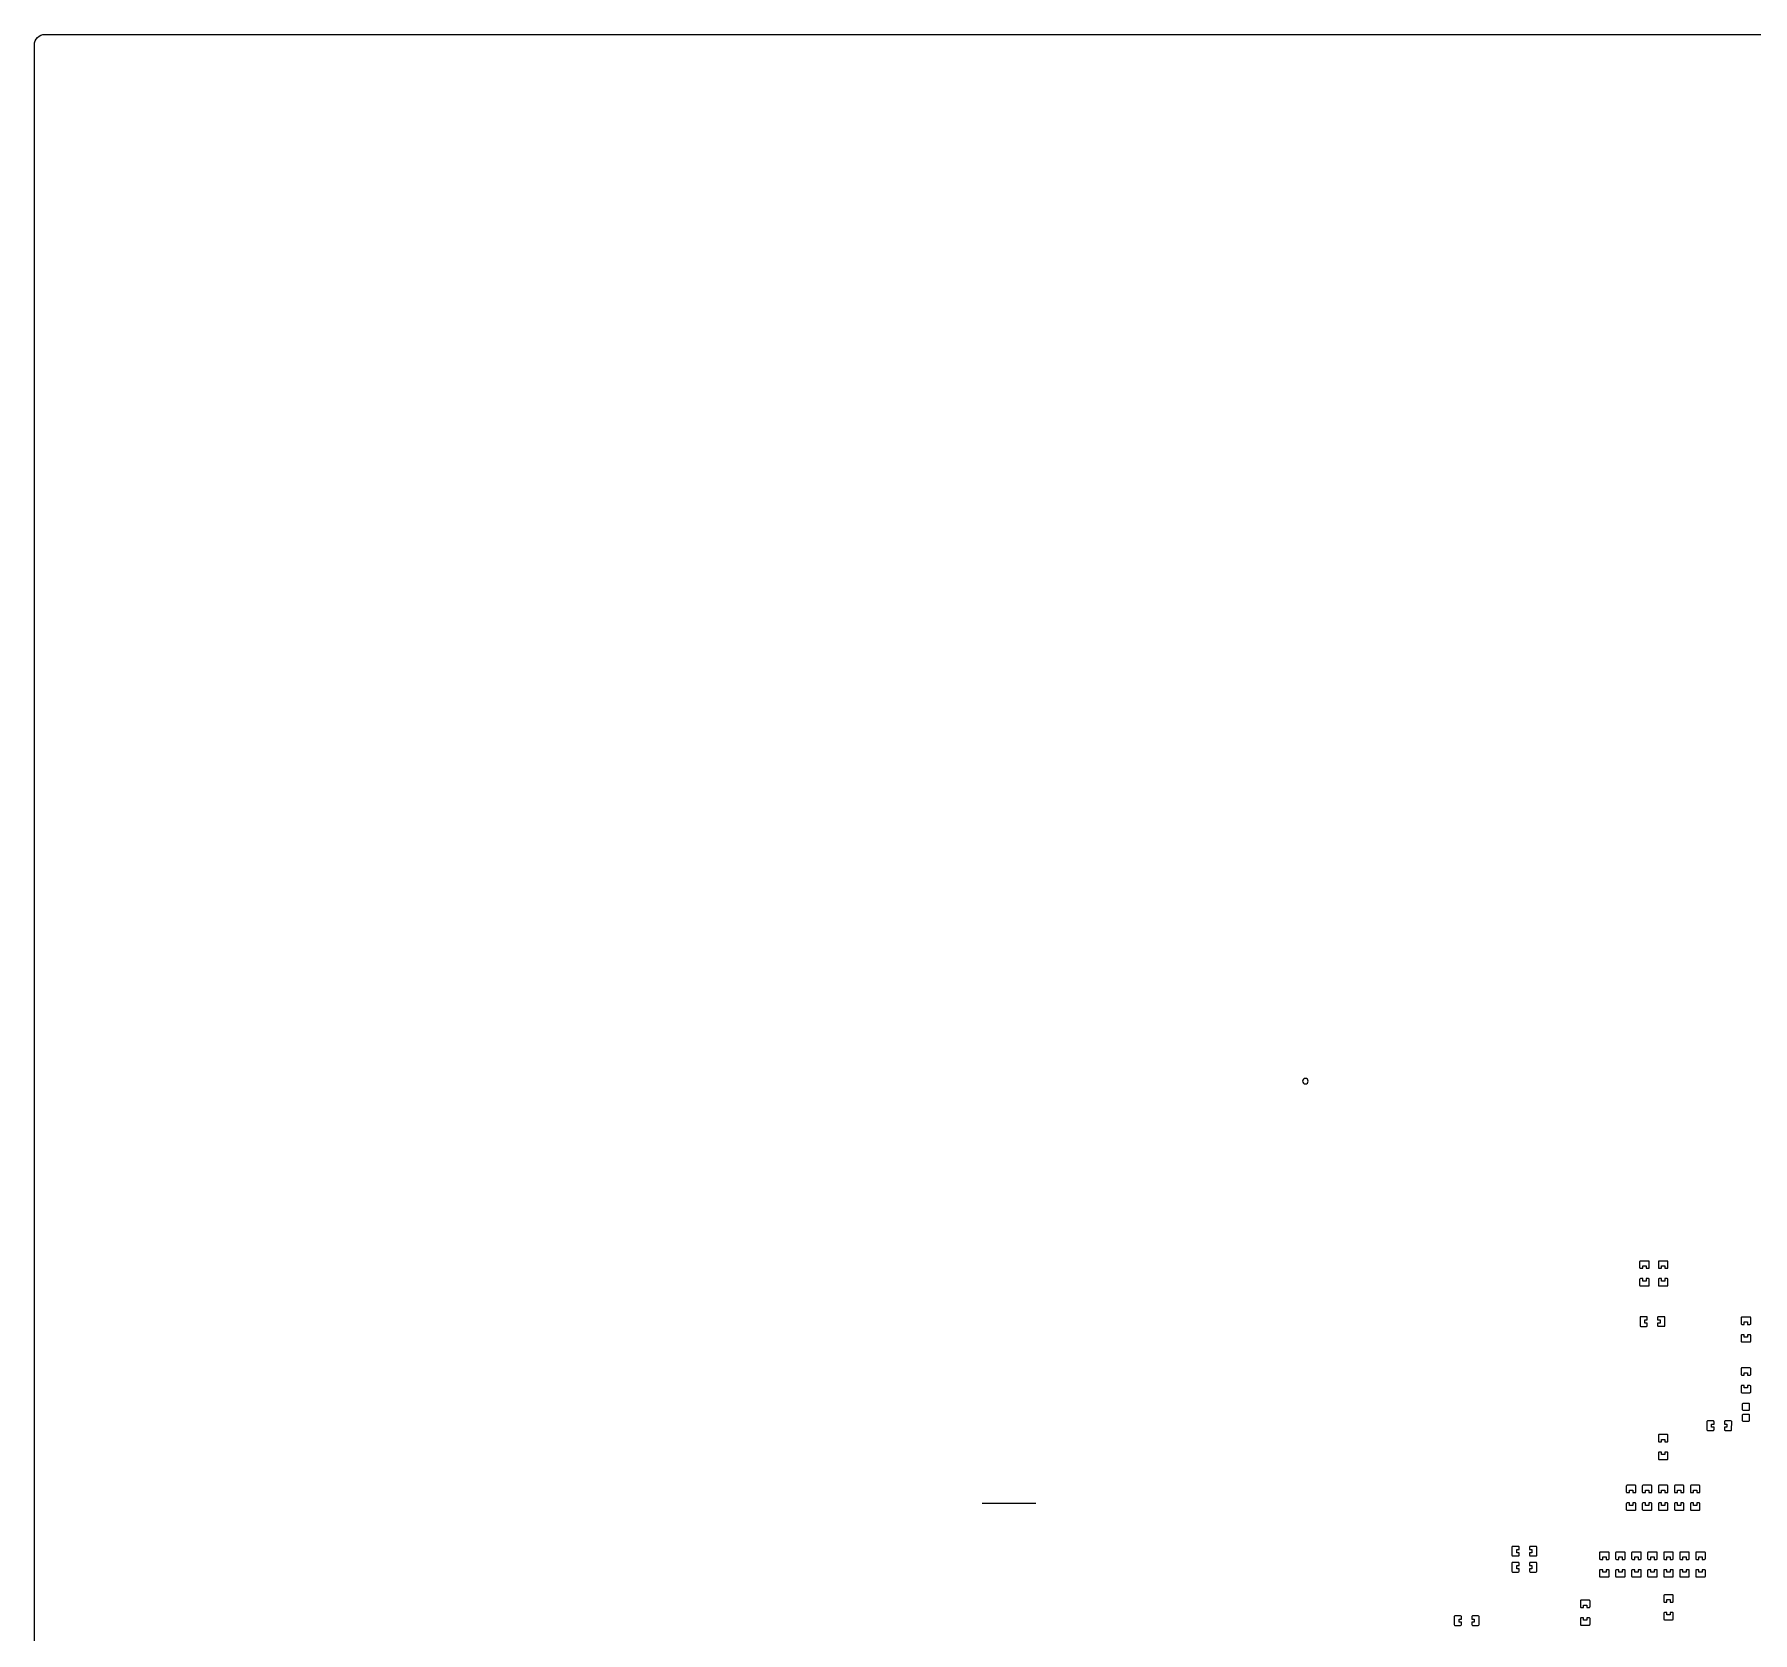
# Model space of a CAD drawing. Extents: x -325 to 325, y -324 to 275.
# Drawn here: x -325 to -3.2, y -24.2 to 275 of the extents above; entities that cross this region are included whole.
import ezdxf

# ---------------------------------------------------------------- set-up
doc = ezdxf.new("R2010")
doc.units = 0
doc.header["$MEASUREMENT"] = 0
doc.layers.get('0').update_dxf_attribs({"linetype": 'CONTINUOUS'})

msp = doc.modelspace()

# ---------------------------------------------------------------- linework, layer by layer
for points in [[(-324.99998, 272.999941, -0.414214), (-322.99998, 274.999941), (-322.99998, 274.999941), (323.00002, 274.999941), (323.00002, 274.999941, -0.414214), (325.00002, 272.999941), (325.00002, 272.999941), (325.00002, -273.000059), (325.00002, -273.000059, -0.414214), (323.00002, -275.000059), (323.00002, -275.000059), (-322.99998, -275.000059), (-322.99998, -275.000059, -0.414214), (-324.99998, -273.000059), (-324.99998, -273.000059), (-324.99998, 272.999941)], [(-86.475, 78.999995, 1), (-87.525, 78.999995), (-87.525, 78.999995, 1), (-86.475, 78.999995)], [(-22.6, 45.178999, 0.414223), (-22.75, 45.328999), (-22.75, 45.328999), (-24.25, 45.328999), (-24.25, 45.328999, 0.414223), (-24.4, 45.178999), (-24.4, 45.178999), (-24.4, 44.118999), (-24.4, 44.118999, 0.414214), (-24.25, 43.969004), (-24.25, 43.969004), (-23.8, 43.969004), (-23.8, 43.969004), (-23.8, 44.422002), (-23.8, 44.422002), (-23.2, 44.422002), (-23.2, 44.422002), (-23.2, 43.969004), (-23.2, 43.969004), (-22.75, 43.969004), (-22.75, 43.969004, 0.414214), (-22.6, 44.118999), (-22.6, 44.118999), (-22.6, 45.178999)], [(-19.101, 45.178999, 0.414225), (-19.251, 45.328999), (-19.251, 45.328999), (-20.750999, 45.328999), (-20.750999, 45.328999, 0.414223), (-20.901001, 45.178999), (-20.901001, 45.178999), (-20.901001, 44.118999), (-20.901001, 44.118999, 0.414214), (-20.750999, 43.969004), (-20.750999, 43.969004), (-20.301, 43.969004), (-20.301, 43.969004), (-20.301, 44.422002), (-20.301, 44.422002), (-19.701, 44.422002), (-19.701, 44.422002), (-19.701, 43.969004), (-19.701, 43.969004), (-19.251, 43.969004), (-19.251, 43.969004, 0.414216), (-19.101, 44.118999), (-19.101, 44.118999), (-19.101, 45.178999)], [(-22.6, 41.878999, 0.414223), (-22.75, 42.028999), (-22.75, 42.028999), (-23.2, 42.028999), (-23.2, 42.028999), (-23.2, 41.575996), (-23.2, 41.575996), (-23.8, 41.575996), (-23.8, 41.575996), (-23.8, 42.028999), (-23.8, 42.028999), (-24.25, 42.028999), (-24.25, 42.028999, 0.414223), (-24.4, 41.878999), (-24.4, 41.878999), (-24.4, 40.819001), (-24.4, 40.819001, 0.414223), (-24.25, 40.669001), (-24.25, 40.669001), (-22.75, 40.669001), (-22.75, 40.669001, 0.414223), (-22.6, 40.819001), (-22.6, 40.819001), (-22.6, 41.878999)], [(-19.101, 41.878999, 0.414225), (-19.251, 42.028999), (-19.251, 42.028999), (-19.701, 42.028999), (-19.701, 42.028999), (-19.701, 41.575996), (-19.701, 41.575996), (-20.301, 41.575996), (-20.301, 41.575996), (-20.301, 42.028999), (-20.301, 42.028999), (-20.750999, 42.028999), (-20.750999, 42.028999, 0.414223), (-20.901001, 41.878999), (-20.901001, 41.878999), (-20.901001, 40.819001), (-20.901001, 40.819001, 0.414223), (-20.750999, 40.669001), (-20.750999, 40.669001), (-19.251, 40.669001), (-19.251, 40.669001, 0.414225), (-19.101, 40.819001), (-19.101, 40.819001), (-19.101, 41.878999)], [(-22.971001, 34.749001, 0.415044), (-23.120999, 34.898999), (-23.120999, 34.898999), (-24.182, 34.898999), (-24.182, 34.898999, 0.413166), (-24.332, 34.75), (-24.332, 34.75), (-24.332, 33.248999), (-24.332, 33.248999, 0.413594), (-24.182, 33.098999), (-24.182, 33.098999), (-23.120999, 33.098999), (-23.120999, 33.098999, 0.415279), (-22.971001, 33.248999), (-22.971001, 33.248999), (-22.971001, 33.698999), (-22.971001, 33.698999), (-23.423999, 33.698999), (-23.423999, 33.698999), (-23.423999, 34.299001), (-23.423999, 34.299001), (-22.971001, 34.299001), (-22.971001, 34.299001), (-22.971001, 34.749001)], [(-19.67, 34.751001, 0.41299), (-19.819999, 34.899998), (-19.819999, 34.899998), (-20.882, 34.899998), (-20.882, 34.899998, 0.413285), (-21.032, 34.75), (-21.032, 34.75), (-21.032, 34.3), (-21.032, 34.3), (-20.578, 34.3), (-20.578, 34.3), (-20.578, 33.7), (-20.578, 33.7), (-21.032, 33.7), (-21.032, 33.7), (-21.032, 33.25), (-21.032, 33.25, 0.413508), (-20.882, 33.100002), (-20.882, 33.100002), (-19.821, 33.100002), (-19.821, 33.100002, 0.415369), (-19.671001, 33.25), (-19.671001, 33.25), (-19.67, 34.751001)], [(-3.601, 34.678999, 0.414205), (-3.751, 34.828999), (-3.751, 34.828999), (-5.251, 34.828999), (-5.251, 34.828999, 0.414221), (-5.401, 34.678999), (-5.401, 34.678999), (-5.401, 33.619001), (-5.401, 33.619001, 0.41423), (-5.251, 33.468999), (-5.251, 33.468999), (-4.801, 33.468999), (-4.801, 33.468999), (-4.801, 33.922002), (-4.801, 33.922002), (-4.201, 33.922002), (-4.201, 33.922002), (-4.201, 33.468999), (-4.201, 33.468999), (-3.751, 33.468999), (-3.751, 33.468999, 0.414214), (-3.601, 33.619001), (-3.601, 33.619001), (-3.601, 34.678999)], [(-3.601, 31.378999, 0.414205), (-3.751, 31.528999), (-3.751, 31.528999), (-4.201, 31.528999), (-4.201, 31.528999), (-4.201, 31.075999), (-4.201, 31.075999), (-4.801, 31.075999), (-4.801, 31.075999), (-4.801, 31.528999), (-4.801, 31.528999), (-5.251, 31.528999), (-5.251, 31.528999, 0.414221), (-5.401, 31.378999), (-5.401, 31.378999), (-5.401, 30.318999), (-5.401, 30.318999, 0.414225), (-5.251, 30.169001), (-5.251, 30.169001), (-3.751, 30.169001), (-3.751, 30.169001, 0.414209), (-3.601, 30.318999), (-3.601, 30.318999), (-3.601, 31.378999)], [(-3.601, 25.179001, 0.414205), (-3.751, 25.328999), (-3.751, 25.328999), (-5.251, 25.328999), (-5.251, 25.328999, 0.414221), (-5.401, 25.179001), (-5.401, 25.179001), (-5.401, 24.118999), (-5.401, 24.118999, 0.41423), (-5.251, 23.968999), (-5.251, 23.968999), (-4.801, 23.968999), (-4.801, 23.968999), (-4.801, 24.422), (-4.801, 24.422), (-4.201, 24.422), (-4.201, 24.422), (-4.201, 23.968999), (-4.201, 23.968999), (-3.751, 23.968999), (-3.751, 23.968999, 0.414214), (-3.601, 24.118999), (-3.601, 24.118999), (-3.601, 25.179001)], [(-3.601, 21.879001, 0.414205), (-3.751, 22.028999), (-3.751, 22.028999), (-4.201, 22.028999), (-4.201, 22.028999), (-4.201, 21.576001), (-4.201, 21.576001), (-4.801, 21.576001), (-4.801, 21.576001), (-4.801, 22.028999), (-4.801, 22.028999), (-5.251, 22.028999), (-5.251, 22.028999, 0.414221), (-5.401, 21.879001), (-5.401, 21.879001), (-5.401, 20.818999), (-5.401, 20.818999, 0.41423), (-5.251, 20.668999), (-5.251, 20.668999), (-3.751, 20.668999), (-3.751, 20.668999, 0.414214), (-3.601, 20.818999), (-3.601, 20.818999), (-3.601, 21.879001)], [(-3.8, 18.510001, 0.414763), (-3.95, 18.66), (-3.95, 18.66), (-5.05, 18.66), (-5.05, 18.66), (-5.07, 18.658999), (-5.07, 18.658999, 0.376025), (-5.199, 18.510001), (-5.199, 18.510001), (-5.2, 18.510001), (-5.2, 18.510001), (-5.2, 17.549999), (-5.2, 17.549999), (-5.199, 17.549999), (-5.199, 17.549999, 0.384509), (-5.065, 17.401001), (-5.065, 17.401001), (-5.05, 17.4), (-5.05, 17.4), (-3.95, 17.4), (-3.95, 17.4, 0.435216), (-3.8, 17.561), (-3.8, 17.561), (-3.8, 18.510001)], [(-3.8, 16.449999, 0.41437), (-3.95, 16.6), (-3.95, 16.6), (-5.05, 16.6), (-5.05, 16.6), (-5.068, 16.598999), (-5.068, 16.598999, 0.379467), (-5.199, 16.449999), (-5.199, 16.449999), (-5.2, 16.449999), (-5.2, 16.449999), (-5.2, 15.49), (-5.2, 15.49), (-5.199, 15.49), (-5.199, 15.49, 0.381064), (-5.067, 15.341), (-5.067, 15.341), (-5.05, 15.34), (-5.05, 15.34), (-3.95, 15.34), (-3.95, 15.34, 0.414027), (-3.8, 15.49), (-3.8, 15.49), (-3.8, 16.449999)], [(-10.47, 15.249, 0.415051), (-10.62, 15.399), (-10.62, 15.399), (-11.681, 15.399), (-11.681, 15.399, 0.413163), (-11.831, 15.25), (-11.831, 15.25), (-11.831, 13.749), (-11.831, 13.749, 0.413599), (-11.681, 13.599), (-11.681, 13.599), (-10.62, 13.599), (-10.62, 13.599, 0.415286), (-10.47, 13.749), (-10.47, 13.749), (-10.47, 14.199), (-10.47, 14.199), (-10.923, 14.199), (-10.923, 14.199), (-10.923, 14.799), (-10.923, 14.799), (-10.47, 14.799), (-10.47, 14.799), (-10.47, 15.249)], [(-7.17, 15.251001, 0.41297), (-7.32, 15.4), (-7.32, 15.4), (-8.382, 15.4), (-8.382, 15.4, 0.413279), (-8.532, 15.25), (-8.532, 15.25), (-8.532, 14.8), (-8.532, 14.8), (-8.078, 14.8), (-8.078, 14.8), (-8.078, 14.2), (-8.078, 14.2), (-8.532, 14.2), (-8.532, 14.2), (-8.532, 13.75), (-8.532, 13.75, 0.413526), (-8.382, 13.6), (-8.382, 13.6), (-7.321, 13.6), (-7.321, 13.6, 0.415369), (-7.171, 13.75), (-7.171, 13.75), (-7.17, 15.251001)], [(-19.101, 12.679, 0.414218), (-19.251, 12.829), (-19.251, 12.829), (-20.750999, 12.829), (-20.750999, 12.829, 0.414216), (-20.901001, 12.679), (-20.901001, 12.679), (-20.901001, 11.619), (-20.901001, 11.619, 0.414221), (-20.750999, 11.469), (-20.750999, 11.469), (-20.301, 11.469), (-20.301, 11.469), (-20.301, 11.922), (-20.301, 11.922), (-19.701, 11.922), (-19.701, 11.922), (-19.701, 11.469), (-19.701, 11.469), (-19.251, 11.469), (-19.251, 11.469, 0.414223), (-19.101, 11.619), (-19.101, 11.619), (-19.101, 12.679)], [(-19.101, 9.379, 0.414218), (-19.251, 9.529), (-19.251, 9.529), (-19.701, 9.529), (-19.701, 9.529), (-19.701, 9.076), (-19.701, 9.076), (-20.301, 9.076), (-20.301, 9.076), (-20.301, 9.529), (-20.301, 9.529), (-20.750999, 9.529), (-20.750999, 9.529, 0.414216), (-20.901001, 9.379), (-20.901001, 9.379), (-20.901001, 8.319), (-20.901001, 8.319, 0.414221), (-20.750999, 8.169), (-20.750999, 8.169), (-19.251, 8.169), (-19.251, 8.169, 0.414223), (-19.101, 8.319), (-19.101, 8.319), (-19.101, 9.379)], [(-25.101001, 3.18, 0.414214), (-25.250999, 3.33), (-25.250999, 3.33), (-26.751001, 3.33), (-26.751001, 3.33, 0.414224), (-26.900999, 3.18), (-26.900999, 3.18), (-26.900999, 2.12), (-26.900999, 2.12, 0.414224), (-26.751001, 1.97), (-26.751001, 1.97), (-26.301001, 1.97), (-26.301001, 1.97), (-26.301001, 2.423), (-26.301001, 2.423), (-25.700999, 2.423), (-25.700999, 2.423), (-25.700999, 1.97), (-25.700999, 1.97), (-25.250999, 1.97), (-25.250999, 1.97, 0.414214), (-25.101001, 2.12), (-25.101001, 2.12), (-25.101001, 3.18)], [(-22.101001, 3.18, 0.414228), (-22.251001, 3.33), (-22.251001, 3.33), (-23.751001, 3.33), (-23.751001, 3.33, 0.414209), (-23.901001, 3.18), (-23.901001, 3.18), (-23.901001, 2.12), (-23.901001, 2.12, 0.41421), (-23.751001, 1.97), (-23.751001, 1.97), (-23.301001, 1.97), (-23.301001, 1.97), (-23.301001, 2.423), (-23.301001, 2.423), (-22.701001, 2.423), (-22.701001, 2.423), (-22.701001, 1.97), (-22.701001, 1.97), (-22.251001, 1.97), (-22.251001, 1.97, 0.414229), (-22.101001, 2.12), (-22.101001, 2.12), (-22.101001, 3.18)], [(-19.101, 3.18, 0.414221), (-19.251, 3.33), (-19.251, 3.33), (-20.750999, 3.33), (-20.750999, 3.33, 0.414219), (-20.901001, 3.18), (-20.901001, 3.18), (-20.901001, 2.12), (-20.901001, 2.12, 0.414219), (-20.750999, 1.97), (-20.750999, 1.97), (-20.301, 1.97), (-20.301, 1.97), (-20.301, 2.423), (-20.301, 2.423), (-19.701, 2.423), (-19.701, 2.423), (-19.701, 1.97), (-19.701, 1.97), (-19.251, 1.97), (-19.251, 1.97, 0.414222), (-19.101, 2.12), (-19.101, 2.12), (-19.101, 3.18)], [(-16.101001, 3.18, 0.414219), (-16.251, 3.33), (-16.251, 3.33), (-17.751001, 3.33), (-17.751001, 3.33, 0.414212), (-17.901, 3.18), (-17.901, 3.18), (-17.901, 2.12), (-17.901, 2.12, 0.414212), (-17.751001, 1.97), (-17.751001, 1.97), (-17.301001, 1.97), (-17.301001, 1.97), (-17.301001, 2.423), (-17.301001, 2.423), (-16.701, 2.423), (-16.701, 2.423), (-16.701, 1.97), (-16.701, 1.97), (-16.251, 1.97), (-16.251, 1.97, 0.414219), (-16.101001, 2.12), (-16.101001, 2.12), (-16.101001, 3.18)], [(-13.101, 3.18, 0.414214), (-13.251, 3.33), (-13.251, 3.33), (-14.751, 3.33), (-14.751, 3.33, 0.414221), (-14.901, 3.18), (-14.901, 3.18), (-14.901, 2.12), (-14.901, 2.12, 0.414222), (-14.751, 1.97), (-14.751, 1.97), (-14.301, 1.97), (-14.301, 1.97), (-14.301, 2.423), (-14.301, 2.423), (-13.701, 2.423), (-13.701, 2.423), (-13.701, 1.97), (-13.701, 1.97), (-13.251, 1.97), (-13.251, 1.97, 0.414214), (-13.101, 2.12), (-13.101, 2.12), (-13.101, 3.18)], [(-25.101001, -0.12, 0.414214), (-25.250999, 0.03), (-25.250999, 0.03), (-25.700999, 0.03), (-25.700999, 0.03), (-25.700999, -0.423), (-25.700999, -0.423), (-26.301001, -0.423), (-26.301001, -0.423), (-26.301001, 0.03), (-26.301001, 0.03), (-26.751001, 0.03), (-26.751001, 0.03, 0.414224), (-26.900999, -0.12), (-26.900999, -0.12), (-26.900999, -1.18), (-26.900999, -1.18, 0.414223), (-26.751001, -1.33), (-26.751001, -1.33), (-25.250999, -1.33), (-25.250999, -1.33, 0.414214), (-25.101001, -1.18), (-25.101001, -1.18), (-25.101001, -0.12)], [(-22.101001, -0.12, 0.414228), (-22.251001, 0.03), (-22.251001, 0.03), (-22.701001, 0.03), (-22.701001, 0.03), (-22.701001, -0.423), (-22.701001, -0.423), (-23.301001, -0.423), (-23.301001, -0.423), (-23.301001, 0.03), (-23.301001, 0.03), (-23.751001, 0.03), (-23.751001, 0.03, 0.414209), (-23.901001, -0.12), (-23.901001, -0.12), (-23.901001, -1.18), (-23.901001, -1.18, 0.414209), (-23.751001, -1.33), (-23.751001, -1.33), (-22.251001, -1.33), (-22.251001, -1.33, 0.414228), (-22.101001, -1.18), (-22.101001, -1.18), (-22.101001, -0.12)], [(-19.101, -0.12, 0.414221), (-19.251, 0.03), (-19.251, 0.03), (-19.701, 0.03), (-19.701, 0.03), (-19.701, -0.423), (-19.701, -0.423), (-20.301, -0.423), (-20.301, -0.423), (-20.301, 0.03), (-20.301, 0.03), (-20.750999, 0.03), (-20.750999, 0.03, 0.414219), (-20.901001, -0.12), (-20.901001, -0.12), (-20.901001, -1.18), (-20.901001, -1.18, 0.414219), (-20.750999, -1.33), (-20.750999, -1.33), (-19.251, -1.33), (-19.251, -1.33, 0.414221), (-19.101, -1.18), (-19.101, -1.18), (-19.101, -0.12)], [(-16.101001, -0.12, 0.414219), (-16.251, 0.03), (-16.251, 0.03), (-16.701, 0.03), (-16.701, 0.03), (-16.701, -0.423), (-16.701, -0.423), (-17.301001, -0.423), (-17.301001, -0.423), (-17.301001, 0.03), (-17.301001, 0.03), (-17.751001, 0.03), (-17.751001, 0.03, 0.414212), (-17.901, -0.12), (-17.901, -0.12), (-17.901, -1.18), (-17.901, -1.18, 0.414211), (-17.751001, -1.33), (-17.751001, -1.33), (-16.251, -1.33), (-16.251, -1.33, 0.414219), (-16.101001, -1.18), (-16.101001, -1.18), (-16.101001, -0.12)], [(-13.101, -0.12, 0.414214), (-13.251, 0.03), (-13.251, 0.03), (-13.701, 0.03), (-13.701, 0.03), (-13.701, -0.423), (-13.701, -0.423), (-14.301, -0.423), (-14.301, -0.423), (-14.301, 0.03), (-14.301, 0.03), (-14.751, 0.03), (-14.751, 0.03, 0.414221), (-14.901, -0.12), (-14.901, -0.12), (-14.901, -1.18), (-14.901, -1.18, 0.414221), (-14.751, -1.33), (-14.751, -1.33), (-13.251, -1.33), (-13.251, -1.33, 0.414214), (-13.101, -1.18), (-13.101, -1.18), (-13.101, -0.12)], [(-46.97, -8.25, 0.415056), (-47.12, -8.1), (-47.12, -8.1), (-48.181001, -8.1), (-48.181001, -8.1, 0.413163), (-48.331001, -8.249), (-48.331001, -8.249), (-48.331001, -9.75), (-48.331001, -9.75, 0.413585), (-48.181001, -9.9), (-48.181001, -9.9), (-47.12, -9.9), (-47.12, -9.9, 0.415285), (-46.97, -9.75), (-46.97, -9.75), (-46.97, -9.3), (-46.97, -9.3), (-47.423003, -9.3), (-47.423003, -9.3), (-47.423003, -8.7), (-47.423003, -8.7), (-46.97, -8.7), (-46.97, -8.7), (-46.97, -8.25)], [(-43.67, -8.248, 0.412975), (-43.82, -8.099), (-43.82, -8.099), (-44.881997, -8.099), (-44.881997, -8.099, 0.413292), (-45.031997, -8.249), (-45.031997, -8.249), (-45.031997, -8.699), (-45.031997, -8.699), (-44.578003, -8.699), (-44.578003, -8.699), (-44.578003, -9.299), (-44.578003, -9.299), (-45.031997, -9.299), (-45.031997, -9.299), (-45.031997, -9.749), (-45.031997, -9.749, 0.413534), (-44.881997, -9.899), (-44.881997, -9.899), (-43.821001, -9.899), (-43.821001, -9.899, 0.415367), (-43.671001, -9.749), (-43.671001, -9.749), (-43.67, -8.248)], [(-30.100999, -9.32, 0.414225), (-30.251001, -9.170001), (-30.251001, -9.170001), (-31.750999, -9.170001), (-31.750999, -9.170001, 0.414221), (-31.900999, -9.32), (-31.900999, -9.32), (-31.900999, -10.38), (-31.900999, -10.38, 0.414216), (-31.750999, -10.53), (-31.750999, -10.53), (-31.300999, -10.53), (-31.300999, -10.53), (-31.300999, -10.077), (-31.300999, -10.077), (-30.701001, -10.077), (-30.701001, -10.077), (-30.701001, -10.53), (-30.701001, -10.53), (-30.251001, -10.53), (-30.251001, -10.53, 0.414221), (-30.100999, -10.38), (-30.100999, -10.38), (-30.100999, -9.32)], [(-27.101001, -9.32, 0.414221), (-27.250999, -9.170001), (-27.250999, -9.170001), (-28.751001, -9.170001), (-28.751001, -9.170001, 0.414216), (-28.900999, -9.32), (-28.900999, -9.32), (-28.900999, -10.38), (-28.900999, -10.38, 0.414211), (-28.751001, -10.53), (-28.751001, -10.53), (-28.301001, -10.53), (-28.301001, -10.53), (-28.301001, -10.077), (-28.301001, -10.077), (-27.700999, -10.077), (-27.700999, -10.077), (-27.700999, -10.53), (-27.700999, -10.53), (-27.250999, -10.53), (-27.250999, -10.53, 0.414216), (-27.101001, -10.38), (-27.101001, -10.38), (-27.101001, -9.32)], [(-24.101001, -9.32, 0.414221), (-24.250999, -9.170001), (-24.250999, -9.170001), (-25.751001, -9.170001), (-25.751001, -9.170001, 0.414221), (-25.900999, -9.32), (-25.900999, -9.32), (-25.900999, -10.38), (-25.900999, -10.38, 0.414216), (-25.751001, -10.53), (-25.751001, -10.53), (-25.301001, -10.53), (-25.301001, -10.53), (-25.301001, -10.077), (-25.301001, -10.077), (-24.700999, -10.077), (-24.700999, -10.077), (-24.700999, -10.53), (-24.700999, -10.53), (-24.250999, -10.53), (-24.250999, -10.53, 0.414216), (-24.101001, -10.38), (-24.101001, -10.38), (-24.101001, -9.32)], [(-21.101001, -9.32, 0.414216), (-21.251001, -9.170001), (-21.251001, -9.170001), (-22.751001, -9.170001), (-22.751001, -9.170001, 0.414221), (-22.901001, -9.32), (-22.901001, -9.32), (-22.901001, -10.38), (-22.901001, -10.38, 0.414216), (-22.751001, -10.53), (-22.751001, -10.53), (-22.300999, -10.53), (-22.300999, -10.53), (-22.300999, -10.077), (-22.300999, -10.077), (-21.701001, -10.077), (-21.701001, -10.077), (-21.701001, -10.53), (-21.701001, -10.53), (-21.251001, -10.53), (-21.251001, -10.53, 0.414211), (-21.101001, -10.38), (-21.101001, -10.38), (-21.101001, -9.32)], [(-18.101, -9.32, 0.414228), (-18.251, -9.170001), (-18.251, -9.170001), (-19.751, -9.170001), (-19.751, -9.170001, 0.414214), (-19.901, -9.32), (-19.901, -9.32), (-19.901, -10.38), (-19.901, -10.38, 0.414209), (-19.751, -10.53), (-19.751, -10.53), (-19.300999, -10.53), (-19.300999, -10.53), (-19.300999, -10.077), (-19.300999, -10.077), (-18.701, -10.077), (-18.701, -10.077), (-18.701, -10.53), (-18.701, -10.53), (-18.251, -10.53), (-18.251, -10.53, 0.414223), (-18.101, -10.38), (-18.101, -10.38), (-18.101, -9.32)], [(-15.101, -9.32, 0.41423), (-15.251001, -9.170001), (-15.251001, -9.170001), (-16.751001, -9.170001), (-16.751001, -9.170001, 0.414214), (-16.901, -9.32), (-16.901, -9.32), (-16.901, -10.38), (-16.901, -10.38, 0.414209), (-16.751001, -10.53), (-16.751001, -10.53), (-16.301001, -10.53), (-16.301001, -10.53), (-16.301001, -10.077), (-16.301001, -10.077), (-15.701, -10.077), (-15.701, -10.077), (-15.701, -10.53), (-15.701, -10.53), (-15.251001, -10.53), (-15.251001, -10.53, 0.414225), (-15.101, -10.38), (-15.101, -10.38), (-15.101, -9.32)], [(-12.101, -9.32, 0.414221), (-12.251, -9.170001), (-12.251, -9.170001), (-13.751, -9.170001), (-13.751, -9.170001, 0.414221), (-13.901, -9.32), (-13.901, -9.32), (-13.901, -10.38), (-13.901, -10.38, 0.414216), (-13.751, -10.53), (-13.751, -10.53), (-13.301, -10.53), (-13.301, -10.53), (-13.301, -10.077), (-13.301, -10.077), (-12.701, -10.077), (-12.701, -10.077), (-12.701, -10.53), (-12.701, -10.53), (-12.251, -10.53), (-12.251, -10.53, 0.414216), (-12.101, -10.38), (-12.101, -10.38), (-12.101, -9.32)], [(-46.97, -11.25, 0.41324), (-47.12, -11.1), (-47.12, -11.1), (-48.181997, -11.1), (-48.181997, -11.1, 0.41323), (-48.331997, -11.25), (-48.331997, -11.25), (-48.331997, -12.75), (-48.331997, -12.75, 0.413235), (-48.181997, -12.9), (-48.181997, -12.9), (-47.12, -12.9), (-47.12, -12.9, 0.413245), (-46.97, -12.75), (-46.97, -12.75), (-46.97, -12.3), (-46.97, -12.3), (-47.423999, -12.3), (-47.423999, -12.3), (-47.423999, -11.7), (-47.423999, -11.7), (-46.97, -11.7), (-46.97, -11.7), (-46.97, -11.25)], [(-43.67, -11.25, 0.41324), (-43.82, -11.1), (-43.82, -11.1), (-44.881997, -11.1), (-44.881997, -11.1, 0.41324), (-45.031997, -11.25), (-45.031997, -11.25), (-45.031997, -11.7), (-45.031997, -11.7), (-44.578003, -11.7), (-44.578003, -11.7), (-44.578003, -12.3), (-44.578003, -12.3), (-45.031997, -12.3), (-45.031997, -12.3), (-45.031997, -12.75), (-45.031997, -12.75, 0.413245), (-44.881997, -12.9), (-44.881997, -12.9), (-43.82, -12.9), (-43.82, -12.9, 0.413245), (-43.67, -12.75), (-43.67, -12.75), (-43.67, -11.25)], [(-30.100999, -12.62, 0.414225), (-30.251001, -12.47), (-30.251001, -12.47), (-30.701001, -12.47), (-30.701001, -12.47), (-30.701001, -12.923), (-30.701001, -12.923), (-31.300999, -12.923), (-31.300999, -12.923), (-31.300999, -12.47), (-31.300999, -12.47), (-31.750999, -12.47), (-31.750999, -12.47, 0.414221), (-31.900999, -12.62), (-31.900999, -12.62), (-31.900999, -13.68), (-31.900999, -13.68, 0.414216), (-31.750999, -13.83), (-31.750999, -13.83), (-30.251001, -13.83), (-30.251001, -13.83, 0.414221), (-30.100999, -13.68), (-30.100999, -13.68), (-30.100999, -12.62)], [(-27.101001, -12.62, 0.414221), (-27.250999, -12.47), (-27.250999, -12.47), (-27.700999, -12.47), (-27.700999, -12.47), (-27.700999, -12.923), (-27.700999, -12.923), (-28.301001, -12.923), (-28.301001, -12.923), (-28.301001, -12.47), (-28.301001, -12.47), (-28.751001, -12.47), (-28.751001, -12.47, 0.414216), (-28.900999, -12.62), (-28.900999, -12.62), (-28.900999, -13.68), (-28.900999, -13.68, 0.414211), (-28.751001, -13.83), (-28.751001, -13.83), (-27.250999, -13.83), (-27.250999, -13.83, 0.414216), (-27.101001, -13.68), (-27.101001, -13.68), (-27.101001, -12.62)], [(-24.101001, -12.62, 0.414221), (-24.250999, -12.47), (-24.250999, -12.47), (-24.700999, -12.47), (-24.700999, -12.47), (-24.700999, -12.923), (-24.700999, -12.923), (-25.301001, -12.923), (-25.301001, -12.923), (-25.301001, -12.47), (-25.301001, -12.47), (-25.751001, -12.47), (-25.751001, -12.47, 0.414221), (-25.900999, -12.62), (-25.900999, -12.62), (-25.900999, -13.68), (-25.900999, -13.68, 0.414216), (-25.751001, -13.83), (-25.751001, -13.83), (-24.250999, -13.83), (-24.250999, -13.83, 0.414216), (-24.101001, -13.68), (-24.101001, -13.68), (-24.101001, -12.62)], [(-21.101001, -12.62, 0.414216), (-21.251001, -12.47), (-21.251001, -12.47), (-21.701001, -12.47), (-21.701001, -12.47), (-21.701001, -12.923), (-21.701001, -12.923), (-22.300999, -12.923), (-22.300999, -12.923), (-22.300999, -12.47), (-22.300999, -12.47), (-22.751001, -12.47), (-22.751001, -12.47, 0.414221), (-22.901001, -12.62), (-22.901001, -12.62), (-22.901001, -13.68), (-22.901001, -13.68, 0.414216), (-22.751001, -13.83), (-22.751001, -13.83), (-21.251001, -13.83), (-21.251001, -13.83, 0.414211), (-21.101001, -13.68), (-21.101001, -13.68), (-21.101001, -12.62)], [(-18.101, -12.62, 0.414228), (-18.251, -12.47), (-18.251, -12.47), (-18.701, -12.47), (-18.701, -12.47), (-18.701, -12.923), (-18.701, -12.923), (-19.300999, -12.923), (-19.300999, -12.923), (-19.300999, -12.47), (-19.300999, -12.47), (-19.751, -12.47), (-19.751, -12.47, 0.414214), (-19.901, -12.62), (-19.901, -12.62), (-19.901, -13.68), (-19.901, -13.68, 0.414209), (-19.751, -13.83), (-19.751, -13.83), (-18.251, -13.83), (-18.251, -13.83, 0.414223), (-18.101, -13.68), (-18.101, -13.68), (-18.101, -12.62)], [(-15.101, -12.62, 0.41423), (-15.251001, -12.47), (-15.251001, -12.47), (-15.701, -12.47), (-15.701, -12.47), (-15.701, -12.923), (-15.701, -12.923), (-16.301001, -12.923), (-16.301001, -12.923), (-16.301001, -12.47), (-16.301001, -12.47), (-16.751001, -12.47), (-16.751001, -12.47, 0.414214), (-16.901, -12.62), (-16.901, -12.62), (-16.901, -13.68), (-16.901, -13.68, 0.414209), (-16.751001, -13.83), (-16.751001, -13.83), (-15.251001, -13.83), (-15.251001, -13.83, 0.414225), (-15.101, -13.68), (-15.101, -13.68), (-15.101, -12.62)], [(-12.101, -12.62, 0.414221), (-12.251, -12.47), (-12.251, -12.47), (-12.701, -12.47), (-12.701, -12.47), (-12.701, -12.923), (-12.701, -12.923), (-13.301, -12.923), (-13.301, -12.923), (-13.301, -12.47), (-13.301, -12.47), (-13.751, -12.47), (-13.751, -12.47, 0.414221), (-13.901, -12.62), (-13.901, -12.62), (-13.901, -13.68), (-13.901, -13.68, 0.414216), (-13.751, -13.83), (-13.751, -13.83), (-12.251, -13.83), (-12.251, -13.83, 0.414216), (-12.101, -13.68), (-12.101, -13.68), (-12.101, -12.62)], [(-33.691001, -18.33, 0.414214), (-33.840999, -18.18), (-33.840999, -18.18), (-35.340999, -18.18), (-35.340999, -18.18, 0.414214), (-35.491001, -18.33), (-35.491001, -18.33), (-35.491001, -19.39), (-35.491001, -19.39, 0.414221), (-35.340999, -19.540001), (-35.340999, -19.540001), (-34.890999, -19.540001), (-34.890999, -19.540001), (-34.890999, -19.087), (-34.890999, -19.087), (-34.290999, -19.087), (-34.290999, -19.087), (-34.290999, -19.540001), (-34.290999, -19.540001), (-33.840999, -19.540001), (-33.840999, -19.540001, 0.414221), (-33.691001, -19.39), (-33.691001, -19.39), (-33.691001, -18.33)], [(-18.101, -17.32, 0.414225), (-18.251, -17.170001), (-18.251, -17.170001), (-19.751, -17.170001), (-19.751, -17.170001, 0.414211), (-19.901, -17.32), (-19.901, -17.32), (-19.901, -18.379999), (-19.901, -18.379999, 0.414214), (-19.751, -18.53), (-19.751, -18.53), (-19.300999, -18.53), (-19.300999, -18.53), (-19.300999, -18.077), (-19.300999, -18.077), (-18.701, -18.077), (-18.701, -18.077), (-18.701, -18.53), (-18.701, -18.53), (-18.251, -18.53), (-18.251, -18.53, 0.414228), (-18.101, -18.379999), (-18.101, -18.379999), (-18.101, -17.32)], [(-57.771001, -21.25, 0.413233), (-57.921001, -21.1), (-57.921001, -21.1), (-58.982998, -21.1), (-58.982998, -21.1, 0.413233), (-59.133003, -21.25), (-59.133003, -21.25), (-59.133003, -22.75), (-59.133003, -22.75, 0.413247), (-58.982998, -22.9), (-58.982998, -22.9), (-57.921001, -22.9), (-57.921001, -22.9, 0.413247), (-57.771001, -22.75), (-57.771001, -22.75), (-57.771001, -22.3), (-57.771001, -22.3), (-58.225, -22.3), (-58.225, -22.3), (-58.225, -21.7), (-58.225, -21.7), (-57.771001, -21.7), (-57.771001, -21.7), (-57.771001, -21.25)], [(-54.471001, -21.25, 0.413223), (-54.621001, -21.1), (-54.621001, -21.1), (-55.682998, -21.1), (-55.682998, -21.1, 0.413242), (-55.833003, -21.25), (-55.833003, -21.25), (-55.833003, -21.7), (-55.833003, -21.7), (-55.378999, -21.7), (-55.378999, -21.7), (-55.378999, -22.3), (-55.378999, -22.3), (-55.833003, -22.3), (-55.833003, -22.3), (-55.833003, -22.75), (-55.833003, -22.75, 0.413256), (-55.682998, -22.9), (-55.682998, -22.9), (-54.621001, -22.9), (-54.621001, -22.9, 0.413237), (-54.471001, -22.75), (-54.471001, -22.75), (-54.471001, -21.25)], [(-33.691001, -21.63, 0.414218), (-33.840999, -21.48), (-33.840999, -21.48), (-34.290999, -21.48), (-34.290999, -21.48), (-34.290999, -21.933), (-34.290999, -21.933), (-34.890999, -21.933), (-34.890999, -21.933), (-34.890999, -21.48), (-34.890999, -21.48), (-35.340999, -21.48), (-35.340999, -21.48, 0.414218), (-35.491001, -21.63), (-35.491001, -21.63), (-35.491001, -22.69), (-35.491001, -22.69, 0.414214), (-35.340999, -22.84), (-35.340999, -22.84), (-33.840999, -22.84), (-33.840999, -22.84, 0.414214), (-33.691001, -22.69), (-33.691001, -22.69), (-33.691001, -21.63)], [(-18.101, -20.62, 0.414216), (-18.251, -20.470001), (-18.251, -20.470001), (-18.701, -20.470001), (-18.701, -20.470001), (-18.701, -20.923), (-18.701, -20.923), (-19.300999, -20.923), (-19.300999, -20.923), (-19.300999, -20.470001), (-19.300999, -20.470001), (-19.751, -20.470001), (-19.751, -20.470001, 0.414202), (-19.901, -20.62), (-19.901, -20.62), (-19.901, -21.68), (-19.901, -21.68, 0.414225), (-19.751, -21.83), (-19.751, -21.83), (-18.251, -21.83), (-18.251, -21.83, 0.41424), (-18.101, -21.68), (-18.101, -21.68), (-18.101, -20.62)]]:
    msp.add_lwpolyline(points, format="xyb")
msp.add_lwpolyline([(-147.49999, 0), (-137.5, 0)])

doc.saveas('drawing.dxf')
